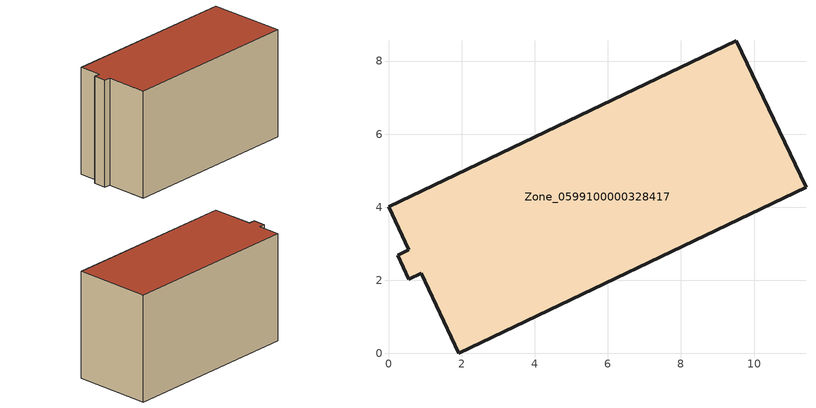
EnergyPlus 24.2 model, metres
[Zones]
Zone_0599100000328417
 floor ground (C_G): 9.51,8.56 11.42,4.55 1.92,0 0.89,2.19 0.56,2.03 0.25,2.69 0.56,2.84 0,4.01 z0
 wall outside (C_F): 0.56,2.84 0.25,2.69 0.56,2.03 0.89,2.19 1.92,0 11.42,4.55 9.51,8.56 0,4.01 0.56,2.84 z0:6.21
 roof outside (C_R): 9.51,8.56 0,4.01 0.56,2.84 0.25,2.69 0.56,2.03 0.89,2.19 1.92,0 11.42,4.55 z6.21
[BUILDING]
Pand.0599100000328417: North Axis=0; Terrain=City; Loads Convergence Tolerance Value=0.04; Temperature Convergence Tolerance Value=0.4; Solar Distribution=FullExterior; Maximum Number of Warmup Days=25; Minimum Number of Warmup Days=1
[Site:Location]
Rotterdam.The.Hague.AP_ZH_NLD Design_Conditions: Latitude=51.96; Longitude=4.45; Time Zone=1; Elevation=-4.5
[SITE:GROUNDTEMPERATURE:BUILDINGSURFACE]
18, 18, 18, 18, 18, 18, 18, 18, 18, 18, 18, 18
[MATERIAL] Thermal Absorptance=0.9; Solar Absorptance=0.7; Visible Absorptance=0.7
Name | Roughness | Thickness | Conductivity | Density | Specific Heat
G.TI.1946 | MediumSmooth | 0.15 | 1 | 540 | 1210
F.TI.1946 | Rough | 0.3 | 0.857143 | 1920 | 840
R.TI.1946 | MediumRough | 0.2 | 0.1 | 1500 | 1000
[CONSTRUCTION]
C_G: G.TI.1946
C_F: F.TI.1946
C_R: R.TI.1946
[ZONE]
Zone_0599100000328417: Type=1; Multiplier=1; Ceiling Height=Autocalculate; Volume=Autocalculate; Floor Area=autocalculate; Part of Total Floor Area=Yes
[ZONEINFILTRATION:DESIGNFLOWRATE]
Infil_Zone_0599100000328417: Zone or ZoneList or Space or SpaceList=Zone_0599100000328417; Schedule=AlwaysOn; Design Flow Rate Calculation Method=Flow/Area; Flow Rate per Floor Area=0.003; Constant Term Coefficient=1; Temperature Term Coefficient=0; Velocity Term Coefficient=0; Velocity Squared Term Coefficient=0
[HVACTEMPLATE:ZONE:IDEALLOADSAIRSYSTEM]
Zone_0599100000328417: Maximum Heating Supply Air Temperature=50; Minimum Cooling Supply Air Temperature=13; Maximum Heating Supply Air Humidity Ratio=0.0156; Minimum Cooling Supply Air Humidity Ratio=0.0077; Heating Limit=NoLimit; Cooling Limit=NoLimit; Dehumidification Control Type=ConstantSensibleHeatRatio; Cooling Sensible Heat Ratio=0.7; Dehumidification Setpoint=60; Humidification Control Type=None; Humidification Setpoint=30; Outdoor Air Method=None; Outdoor Air Flow Rate per Person=0.00944; Outdoor Air Flow Rate per Zone Floor Area=0; Outdoor Air Flow Rate per Zone=0; Demand Controlled Ventilation Type=None; Outdoor Air Economizer Type=NoEconomizer; Heat Recovery Type=None; Sensible Heat Recovery Effectiveness=0.7; Latent Heat Recovery Effectiveness=0.65
[ZONECONTROL:THERMOSTAT]
ThermostatControl_Zone_0599100000328417: Zone or ZoneList=Zone_0599100000328417; Control Type Schedule=DualSetpointControlType; Control 1=Thermostat_Zone_0599100000328417; Temperature Difference Between Cutout And Setpoint=0
[THERMOSTATSETPOINT:DUALSETPOINT]
Thermostat_Zone_0599100000328417: Heating Setpoint Temperature Schedule=HeatingSetpoint_Zone_0599100000328417; Cooling Setpoint Temperature Schedule=CoolingSetpoint_Zone_0599100000328417
[SCHEDULE:COMPACT]
HeatingSetpoint_Zone_0599100000328417: Through: 12/31, For: AllDays, Until: 24:00, 21
CoolingSetpoint_Zone_0599100000328417: Through: 12/31, For: AllDays, Until: 24:00, 24
DualSetpointControlType: Through: 12/31, For: AllDays, Until: 24:00, 4
AlwaysOn: Through: 12/31, For: AllDays, Until: 24:00, 1
